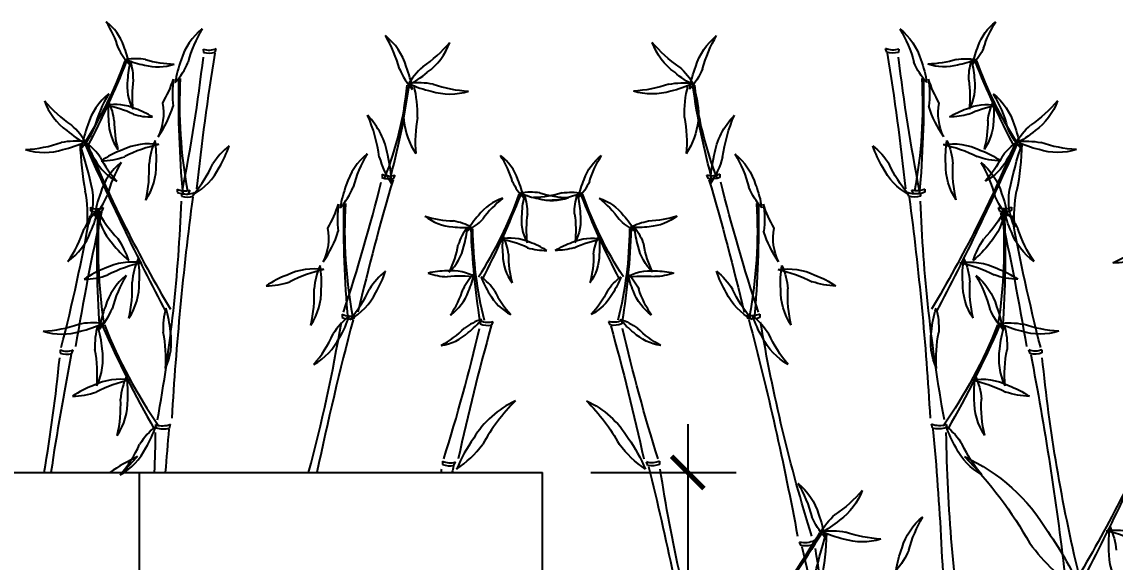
# Model space of a CAD drawing. Extents: x 225307 to 340959, y 27372 to 84205.
# Drawn here: x 329179 to 331892, y 75525 to 76865 of the extents above; entities that cross this region are included whole.
import ezdxf

# ---------------------------------------------------------------- set-up
doc = ezdxf.new("R2010")
doc.units = 0
doc.header["$MEASUREMENT"] = 0
doc.linetypes.add('DASHED', pattern=[0.75, 0.5, -0.25])
doc.layers.get('0').update_dxf_attribs({"linetype": 'CONTINUOUS'})
doc.layers.get('DEFPOINTS').update_dxf_attribs({"linetype": 'DASHED'})
for name, color, linetype in [('3', 7, 'CONTINUOUS'), ('PH', 8, 'CONTINUOUS'), ('WALL', 2, 'CONTINUOUS'), ('道路', 3, 'CONTINUOUS')]:
    doc.layers.add(name, color=color, linetype=linetype)
doc.styles.add('DIM_FONT', font='@SimSun.ttf', dxfattribs={"width": 0.8})
doc.styles.add('宋体', font='SimSun.ttf', dxfattribs={"width": 0.7})
doc.dimstyles.new('NORMAL', dxfattribs={"dimtxt": 300, "dimasz": 1, "dimexe": 250, "dimexo": 300, "dimgap": 150, "dimtad": 1, "dimdec": 0, "dimzin": 0, "dimtxsty": 'DIM_FONT', "dimblk": '_DIMX', "dimblk1": 'ARCHTICK', "dimblk2": 'ARCHTICK', "dimcen": 0.09, "dimdle": 20, "dimclrd": 4, "dimclre": 4, "dimclrt": 7, "dimazin": 3, "dimtfac": 1, "dimtdec": 0, "dimtix": 1, "dimtmove": 0, "dimatfit": 3, "dimtolj": 1, "dimtzin": 0})

# ---------------------------------------------------------------- blocks, each defined once
blk = doc.blocks.new('_ARCHTICK')
at = {"color": 0, "linetype": 'BYBLOCK', "const_width": 0.15}
blk.add_lwpolyline([(-0.5, -0.5), (0.5, 0.5)], dxfattribs=at)
blk = doc.blocks.new('*D159')
at = {"color": 8, "linetype": 'BYBLOCK'}
for p, q in [((335915, 75867.5), (335915, 73593.3)), ((335674, 75747.5), (336035, 75747.5)), ((335674, 73713.3), (336035, 73713.3))]:
    blk.add_line(p, q, dxfattribs=at)
at = {"layer": 'DEFPOINTS', "color": 0, "linetype": 'BYBLOCK'}
for p in [(335554, 75747.5, 5587.7), (335554, 73713.3, 5587.7), (335915, 73713.3)]:
    blk.add_point(p, dxfattribs=at)
at = {"color": 8, "linetype": 'BYBLOCK', "xscale": 80, "yscale": 80, "zscale": 80}
for p, rotation in [((335915, 75747.5), 90), ((335915, 73713.3), 270)]:
    blk.add_blockref('_ARCHTICK', p, dxfattribs=dict(at, rotation=rotation))
at = {"color": 4, "linetype": 'BYBLOCK', "insert": (335752.5, 74730.4), "char_height": 225, "attachment_point": 5, "rotation": 90, "style": '宋体'}
blk.add_mtext('\\A1;2x1000=2000', dxfattribs=at)
blk = doc.blocks.new('_DIMX')
blk.add_line((-150, 0), (150, 0))
at = {"const_width": 50}
blk.add_lwpolyline([(-70, -70), (70, 70)], dxfattribs=at)
blk = doc.blocks.new('A$C295065FB')
at = {"layer": 'WALL', "color": 251}
for p, q in [((3280.9, 1891.9, 5587.7), (3268.6, 1891.6, 5587.7)), ((3266.4, 1848.4, 5587.7), (3280.3, 1843.4, 5587.7)), ((3810.6, 1778.9, 5587.7), (3798.2, 1778.6, 5587.7)), ((3796.1, 1735.3, 5587.7), (3809.9, 1730.3, 5587.7)), ((3002.3, 1536.7, 5587.7), (2990, 1535.6, 5587.7)), ((2989.2, 1484.8, 5587.7), (3003.3, 1480.6, 5587.7)), ((3864.2, 1440.4, 5587.7), (3851.9, 1439.4, 5587.7)), ((3878.8, 1456, 5587.7), (3866.4, 1456.5, 5587.7)), ((3852.3, 1396.1, 5587.7), (3866.4, 1391.9, 5587.7)), ((3861.4, 1413.5, 5587.7), (3874.8, 1407.6, 5587.7)), ((4399.6, 1358.8, 5587.7), (4387.3, 1357.8, 5587.7)), ((4387.7, 1314.5, 5587.7), (4401.8, 1310.3, 5587.7)), ((2570.6, 1045.8, 5587.7), (2558.3, 1046.4, 5587.7)), ((2551.1, 996, 5587.7), (2564.5, 990.1, 5587.7)), ((3413.5, 841.6, 5587.7), (3401.2, 842.1, 5587.7)), ((3396.1, 799.1, 5587.7), (3409.5, 793.2, 5587.7)), ((3934.3, 693.1, 5587.7), (3922, 693.6, 5587.7)), ((3916.9, 650.6, 5587.7), (3930.4, 644.7, 5587.7)), ((2866.5, 468.4, 5587.7), (2854.2, 468.8, 5587.7)), ((2849.8, 425.7, 5587.7), (2863.3, 420, 5587.7)), ((3389.6, 327.9, 5587.7), (3377.2, 328.2, 5587.7)), ((3372.8, 285.2, 5587.7), (3386.4, 279.4, 5587.7))]:
    blk.add_line(p, q, dxfattribs=at)
for centre, radius, start, end in [((7165.9, -7015.2, 5587.7), 10224.3, 113.75643, 117.63629), ((4906.4, -2111.3, 5587.7), 4818.8, 112.6401, 120.8586), ((2131.4, 2034.5, 5587.7), 485.1, 11.4988, 27.4768), ((2375.6, 2167.4, 5587.7), 234, 351.1081, 25.6283), ((3876, 2164.3, 5587.7), 272.5, 162.7379, 181.6679), ((3260.8, 2365.7, 5587.7), 401.6, 328.5808, 341.1435), ((2529.6, 2375.2, 5587.7), 234, 236.5234, 271.0436), ((2511.2, 1896.5, 5587.7), 272.5, 66.0967, 85.0267), ((2557.5, 2542.1, 5587.7), 401.6, 266.6211, 279.1837), ((1909, 929.7, 5587.7), 1204.9, 54.7307, 67.2933), ((3050.3, 2500.9, 5587.7), 817.6, 214.2063, 233.1363), ((3826.9, 7747.5, 5587.7), 5882.6, 256.39373, 264.38024), ((4249, 1950.7, 5587.7), 234, 162.76, 197.2803), ((4509.9, 2046.7, 5587.7), 485.1, 183.1507, 199.1287), ((1161.6, -9013.4, 5587.7), 11065, 79.05337, 83.33085), ((3573.1, 1885.5, 5587.7), 234, 162.76, 197.2803), ((3834, 1981.5, 5587.7), 485.1, 183.1507, 199.1287), ((2244.8, 1310.8, 5587.7), 702, 24.633, 59.1532), ((4286.1, 1730.2, 5587.7), 234, 109.8455, 144.3658), ((4520, 1580, 5587.7), 485.1, 130.2362, 146.2142), ((3338.3, 1866.5, 5587.7), 74.1, 160.1551, 194.1498), ((3337.2, 1866.9, 5587.7), 61.6, 155.9665, 202.4289), ((5002.8, 8558, 5587.7), 6887.2, 255.58951, 259.77725), ((4417.2, 1970.5, 5587.7), 401.6, 192.8577, 205.4204), ((3784.3, 1834.5, 5587.7), 272.5, 352.3333, 11.2633), ((1854.3, 573.9, 5587.7), 1455.2, 45.0237, 61.0017), ((3380.1, 1848.6, 5587.7), 272.5, 180.6814, 199.6114), ((2773.7, 1622.1, 5587.7), 401.6, 21.2058, 33.7684), ((1839.3, -6993.7, 5587.7), 8946.8, 77.39077, 80.65301), ((3883.7, 2262.8, 5587.7), 485.1, 235.569, 251.547), ((3800.7, 1997.5, 5587.7), 234, 215.1783, 249.6986), ((4403.4, 1608, 5587.7), 401.6, 139.9433, 152.5059), ((3913.2, 2030.8, 5587.7), 272.5, 299.4188, 318.3488), ((3741.2, 1905.4, 5587.7), 401.6, 192.8577, 205.4204), ((3108.4, 1769.3, 5587.7), 272.5, 352.3333, 11.2633), ((8163.3, -7559.4, 5587.7), 10224.3, 113.75643, 117.63629), ((5903.7, -2655.5, 5587.7), 4818.8, 112.6401, 120.8586), ((3815.8, 1805.6, 5587.7), 272.5, 180.6814, 199.6114), ((3209.4, 1579.1, 5587.7), 401.6, 21.2058, 33.7684), ((3609.3, 1558.4, 5587.7), 272.5, 44.7516, 63.6816), ((3779, 2274.1, 5587.7), 485.1, 264.9728, 280.9508), ((3837, 2002.2, 5587.7), 234, 244.582, 279.1023), ((4073, 772.3, 5587.7), 1045.2, 91.4755, 101.1337), ((3535.5, 3382.8, 5587.7), 1646.7, 281.8607, 288.0626), ((4160.4, 1490.6, 5587.7), 321.3, 110.3247, 122.8873), ((3873.7, 1921.9, 5587.7), 218, 304.4817, 323.4117), ((4213.8, 2014.6, 5587.7), 272.5, 228.3953, 247.3253), ((3973.4, 1413.6, 5587.7), 401.6, 68.9197, 81.4823), ((4072.9, 1810.1, 5587.7), 29.8, 201.7848, 216.5894), ((4068.6, 1804.6, 5587.7), 22.1, 191.0594, 213.5933), ((4852.1, 3045.1, 5587.7), 1480.7, 237.1444, 250.41), ((2693, 1533.3, 5587.7), 485.1, 11.4988, 27.4768), ((3188.9, 2238.2, 5587.7), 485.1, 264.9728, 280.9508), ((3246.9, 1966.4, 5587.7), 234, 244.582, 279.1023), ((2937.2, 1666.2, 5587.7), 234, 351.1081, 25.6283), ((3295.8, 1489.9, 5587.7), 272.5, 74.1554, 93.0854), ((3251.1, 2135.6, 5587.7), 401.6, 274.6798, 287.2424), ((3634.3, -2058.4, 5587.7), 3813.5, 87.6712, 94.0246), ((3656.6, -0.9, 5587.7), 1751.6, 85.517, 99.1538), ((3832.1, 1522.5, 5587.7), 234, 97.2855, 131.8058), ((4027.7, 1325, 5587.7), 485.1, 117.6762, 133.6542), ((3887.5, 2142.9, 5587.7), 401.6, 245.276, 257.8387), ((3958.6, 1968, 5587.7), 272.5, 228.3953, 247.3253), ((3718.2, 1367, 5587.7), 401.6, 68.9197, 81.4823), ((3817.7, 1763.5, 5587.7), 29.8, 201.7848, 216.5894), ((3813.4, 1758, 5587.7), 22.1, 191.0594, 213.5933), ((3867.9, 1753.4, 5587.7), 74.1, 160.1551, 194.1498), ((3866.8, 1753.8, 5587.7), 61.6, 155.9665, 202.4289), ((4075.1, 1595.9, 5587.7), 187.2, 118.4648, 152.9851), ((5498.1, 4569.9, 5587.7), 3141.5, 242.351, 248.612), ((3984.8, 1294.1, 5587.7), 485.1, 59.2127, 75.1907), ((4050.8, 1564.2, 5587.7), 234, 38.8219, 73.3422), ((4931.7, -1869, 5587.7), 3926.9, 113.4584, 119.7194), ((4056, 6.6, 5587.7), 1850.9, 111.6604, 124.926), ((3537.9, 1949.4, 5587.7), 272.5, 228.3953, 247.3253), ((3297.5, 1348.4, 5587.7), 401.6, 68.9197, 81.4823), ((3397, 1744.9, 5587.7), 29.8, 201.7848, 216.5894), ((3392.7, 1739.4, 5587.7), 22.1, 191.0594, 213.5933), ((3374.8, 1499, 5587.7), 234, 38.8219, 73.3422), ((3128.8, 1490.3, 5587.7), 485.1, 11.4988, 27.4768), ((3372.9, 1623.1, 5587.7), 234, 351.1081, 25.6283), ((3729.6, 1247.6, 5587.7), 485.1, 59.2127, 75.1907), ((3795.6, 1517.6, 5587.7), 234, 38.8219, 73.3422), ((4171, 1395.2, 5587.7), 388.1, 116.6163, 132.5943), ((4255.9, 1742.6, 5587.7), 272.5, 180.6814, 199.6114), ((3649.5, 1516.1, 5587.7), 401.6, 21.2058, 33.7684), ((4134.8, 1524.3, 5587.7), 187.2, 91.0268, 125.547), ((4162, 1391.6, 5587.7), 321.3, 82.8867, 95.4493), ((4106.3, 1906.4, 5587.7), 218, 277.0437, 295.9737), ((3806.6, 1785.1, 5587.7), 388.1, 334.5936, 350.5716), ((4005.7, 1685.9, 5587.7), 187.2, 336.4421, 10.9623), ((4290.2, 2046.2, 5587.7), 388.1, 286.8797, 302.8577), ((4350.7, 1832.2, 5587.7), 187.2, 288.7282, 323.2485), ((3072, 2151.3, 5587.7), 485.1, 256.9141, 272.8921), ((3091.2, 1874, 5587.7), 234, 236.5234, 271.0436), ((3308.9, 1229, 5587.7), 485.1, 59.2127, 75.1907), ((3919.9, 1377.8, 5587.7), 401.6, 127.3833, 139.9459), ((3533.5, 1897.1, 5587.7), 272.5, 286.8589, 305.7888), ((4127.5, 1302, 5587.7), 388.1, 89.1783, 105.1563), ((4494.1, 1476.8, 5587.7), 218, 114.7451, 133.6751), ((3130.6, 2036.8, 5587.7), 485.1, 229.4761, 245.4541), ((3019.9, 1781.8, 5587.7), 234, 209.0853, 243.6056), ((3119.2, 2040.9, 5587.7), 401.6, 266.6211, 279.1837), ((3072.9, 1395.3, 5587.7), 272.5, 66.0967, 85.0267), ((3507.7, 2108.2, 5587.7), 485.1, 256.9141, 272.8921), ((3527, 1830.9, 5587.7), 234, 236.5234, 271.0436), ((3568.8, 1427.3, 5587.7), 485.1, 11.4988, 27.4768), ((3812.9, 1560.2, 5587.7), 234, 351.1081, 25.6283), ((4261.9, 1454.9, 5587.7), 187.2, 82.9681, 117.4884), ((4287.2, 1837.3, 5587.7), 218, 268.985, 287.915), ((4270.2, 1319.7, 5587.7), 321.3, 74.828, 87.3906), ((4655.4, 1517.9, 5587.7), 321.3, 156.65, 169.2126), ((4284.5, 1950.4, 5587.7), 321.3, 280.5881, 293.1507), ((4375.5, 1636.3, 5587.7), 23.8, 145.481, 160.2856), ((4371.9, 1640.5, 5587.7), 17.6, 148.4771, 171.011), ((4145.5, 1608.4, 5587.7), 218, 350.8071, 9.7371), ((3064.5, 7720.8, 5587.7), 6185.4, 261.35663, 269.14514), ((2783, 1365.5, 5587.7), 272.5, 38.6587, 57.5887), ((3554.9, 1997.9, 5587.7), 401.6, 266.6211, 279.1837), ((3508.6, 1352.3, 5587.7), 272.5, 66.0967, 85.0267), ((4365.1, 1552.9, 5587.7), 218, 162.459, 181.389), ((3873.7, 1716.4, 5587.7), 321.3, 328.302, 340.8646), ((4223.5, 1235.9, 5587.7), 388.1, 81.1196, 97.0976), ((3121.6, 1917.1, 5587.7), 401.6, 239.1831, 251.7457), ((3947.7, 2045.3, 5587.7), 485.1, 256.9141, 272.8921), ((3967, 1768, 5587.7), 234, 236.5234, 271.0436), ((3948.6, 1289.3, 5587.7), 272.5, 66.0967, 85.0267), ((4520.4, 1529, 5587.7), 187.2, 164.7901, 199.3104), ((4731.7, 1459.7, 5587.7), 388.1, 162.9417, 178.9197), ((1923, -10234.1, 5587.7), 11768.6, 84.82054, 88.96818), ((3088, 1508.7, 5587.7), 101.6, 164.6053, 193.5982), ((3079.1, 1510, 5587.7), 81.3, 160.823, 201.1886), ((4063.8, 7318, 5587.7), 5882.6, 259.77592, 267.76243), ((3251.2, 1983.4, 5587.7), 485.1, 265.2687, 281.2467), ((3361.9, 1235.6, 5587.7), 272.5, 74.4513, 93.3813), ((3994.9, 1935, 5587.7), 401.6, 266.6211, 279.1837), ((4316.5, 1879.1, 5587.7), 428.6, 235.3688, 252.3695), ((4160.1, 1701.4, 5587.7), 195.4, 243.5131, 281.3142), ((4445.9, 1941.5, 5587.7), 497.6, 240.1799, 251.465), ((2391.9, -9570.9, 5587.7), 11065, 82.43555, 86.71304), ((3310.6, 1711.8, 5587.7), 234, 244.8779, 279.3982), ((3313.9, 1881.1, 5587.7), 401.6, 274.9757, 287.5383), ((4233.8, 1128.2, 5587.7), 345.7, 81.0357, 97.8383), ((2410.8, 1865.5, 5587.7), 485.1, 284.8093, 300.7873), ((2476.8, 1595.5, 5587.7), 234, 286.6578, 321.1781), ((3922.9, 1418.4, 5587.7), 74.1, 163.5372, 197.532), ((3934.3, 1426.7, 5587.7), 74.1, 156.2892, 190.284), ((3921.8, 1418.7, 5587.7), 61.6, 159.3486, 205.8111), ((4215.1, -2415.8, 5587.7), 3867.5, 88.9493, 95.2581), ((3933.2, 1427.2, 5587.7), 61.6, 152.1006, 198.5631), ((4192.1, -331.6, 5587.7), 1778.8, 86.834, 100.3661), ((5189.8, 8196.4, 5587.7), 6887.2, 258.97169, 263.15943), ((4455.4, 1667.1, 5587.7), 272.5, 228.3953, 247.3253), ((4215, 1066.1, 5587.7), 401.6, 68.9197, 81.4823), ((4314.5, 1462.6, 5587.7), 29.8, 201.7848, 216.5894), ((4310.2, 1457.1, 5587.7), 22.1, 191.0594, 213.5933), ((4292.4, 1216.7, 5587.7), 234, 38.8219, 73.3422), ((2639.9, 1145.1, 5587.7), 272.5, 112.6747, 131.6047), ((4173.8, 1764.1, 5587.7), 485.1, 229.4761, 245.4541), ((4063.1, 1509.2, 5587.7), 234, 209.0853, 243.6056), ((2949.3, -7514.8, 5587.7), 8946.8, 80.77295, 84.0352), ((4226.4, 946.7, 5587.7), 485.1, 59.2127, 75.1907), ((2399.4, 1746.1, 5587.7), 401.6, 278.5177, 291.0803), ((4458.3, 1336.8, 5587.7), 74.1, 163.5372, 197.532), ((4457.2, 1337.1, 5587.7), 61.6, 159.3486, 205.8111), ((3826.2, 1092.8, 5587.7), 272.5, 38.6587, 57.5887), ((2799.6, 1223.1, 5587.7), 234, 162.76, 197.2803), ((3060.5, 1319.2, 5587.7), 485.1, 183.1507, 199.1287), ((4164.9, 1644.5, 5587.7), 401.6, 239.1831, 251.7457), ((3550.2, 7469.4, 5587.7), 6499.2, 253.46634, 261.06444), ((2836.8, 1002.6, 5587.7), 234, 109.8455, 144.3658), ((3070.7, 852.4, 5587.7), 485.1, 130.2362, 146.2142), ((-260.9, -11027.1, 5587.7), 12348.9, 76.85462, 80.90363), ((2967.8, 1243, 5587.7), 401.6, 192.8577, 205.4204), ((2334.9, 1107, 5587.7), 272.5, 352.3333, 11.2633), ((2954, 880.5, 5587.7), 401.6, 139.9433, 152.5059), ((2463.9, 1303.3, 5587.7), 272.5, 299.4188, 318.3488), ((3790.6, 1128.2, 5587.7), 272.5, 180.6814, 199.6114), ((3184.2, 901.7, 5587.7), 401.6, 21.2058, 33.7684), ((8626.7, -8427.6, 5587.7), 11251.8, 122.41565, 126.1141), ((5374.7, -3488, 5587.7), 5331.7, 121.3683, 129.1814), ((2623.6, 44.8, 5587.7), 1045.2, 91.4755, 101.1337), ((2086.1, 2655.2, 5587.7), 1646.7, 281.8607, 288.0626), ((2524, 686.1, 5587.7), 401.6, 68.9197, 81.4823), ((2764.5, 1287.1, 5587.7), 272.5, 228.3953, 247.3253), ((2623.5, 1082.6, 5587.7), 29.8, 201.7848, 216.5894), ((2619.3, 1077.1, 5587.7), 22.1, 191.0594, 213.5933), ((2601.4, 836.6, 5587.7), 234, 38.8219, 73.3422), ((2652.1, 1007.2, 5587.7), 101.6, 157.3573, 186.3502), ((2643.5, 1009.6, 5587.7), 81.3, 153.575, 193.9406), ((4353, 6647.1, 5587.7), 5882.6, 252.52792, 260.51443), ((2535.4, 566.6, 5587.7), 485.1, 59.2127, 75.1907), ((3103.5, 812.9, 5587.7), 485.1, 11.4988, 27.4768), ((3347.6, 945.8, 5587.7), 234, 351.1081, 25.6283), ((563.7, -9896, 5587.7), 11065, 75.18755, 79.46504), ((3541, 1316.4, 5587.7), 485.1, 229.4761, 245.4541), ((3430.3, 1061.4, 5587.7), 234, 209.0853, 243.6056), ((3482.4, 1430.9, 5587.7), 485.1, 256.9141, 272.8921), ((3501.7, 1153.6, 5587.7), 234, 236.5234, 271.0436), ((3483.3, 674.9, 5587.7), 272.5, 66.0967, 85.0267), ((3529.6, 1320.6, 5587.7), 401.6, 266.6211, 279.1837), ((3851.2, 1264.7, 5587.7), 428.6, 235.3688, 252.3695), ((3694.8, 1087, 5587.7), 195.4, 243.5131, 281.3142), ((3980.6, 1327.1, 5587.7), 497.6, 240.1799, 251.465), ((3193.4, 645.1, 5587.7), 272.5, 38.6587, 57.5887), ((3768.5, 513.8, 5587.7), 345.7, 81.0357, 97.8383), ((3532.1, 1196.8, 5587.7), 401.6, 239.1831, 251.7457), ((3469, 812.3, 5587.7), 74.1, 156.2892, 190.284), ((3749.8, -3030.2, 5587.7), 3867.5, 88.9493, 95.2581), ((3467.9, 812.8, 5587.7), 61.6, 152.1006, 198.5631), ((3726.8, -946, 5587.7), 1778.8, 86.834, 100.3661), ((5580.9, 7376.4, 5587.7), 6887.2, 251.7237, 255.91144), ((3990.2, 1052.7, 5587.7), 272.5, 228.3953, 247.3253), ((3749.7, 451.7, 5587.7), 401.6, 68.9197, 81.4823), ((3849.2, 848.2, 5587.7), 29.8, 201.7848, 216.5894), ((3845, 842.7, 5587.7), 22.1, 191.0594, 213.5933), ((3827.1, 602.3, 5587.7), 234, 38.8219, 73.3422), ((3708.2, 1181.6, 5587.7), 485.1, 229.4761, 245.4541), ((3597.4, 926.6, 5587.7), 234, 209.0853, 243.6056), ((1376.1, -7926.7, 5587.7), 8946.8, 73.52495, 76.7872), ((3761.1, 332.3, 5587.7), 485.1, 59.2127, 75.1907), ((3360.6, 510.3, 5587.7), 272.5, 38.6587, 57.5887), ((3920.2, 1280.6, 5587.7), 582.1, 277.6148, 293.5928), ((3958.2, 949.2, 5587.7), 280.8, 279.4632, 313.9835), ((3699.2, 1062, 5587.7), 401.6, 239.1831, 251.7457), ((4084.6, 388.5, 5587.7), 327, 105.4802, 124.4101), ((3989.8, 663.8, 5587.7), 74.1, 156.2892, 190.284), ((3988.7, 664.3, 5587.7), 61.6, 152.1006, 198.5631), ((3888.7, 1140.1, 5587.7), 482, 271.3231, 283.8857), ((4643.7, 3330.4, 5587.7), 2764, 254.5834, 262.0465), ((4391, 1873.2, 5587.7), 1279.8, 248.4146, 264.3715), ((4199.8, 1097.1, 5587.7), 485.1, 285.008, 300.986), ((4266.7, 827.3, 5587.7), 234, 286.8564, 321.3767), ((3717.4, 6287.6, 5587.7), 5882.6, 253.40211, 261.38863), ((4159, 348.2, 5587.7), 265.2, 67.3422, 124.1156), ((4431.3, 377.5, 5587.7), 272.5, 112.8734, 131.8034), ((180.9, -10311.4, 5587.7), 11065, 76.06175, 80.33924), ((4054.5, 84.7, 5587.7), 485.1, 79.2479, 95.2259), ((4152.2, 1037.5, 5587.7), 476.3, 269.1273, 283.4403), ((4634.5, 422.2, 5587.7), 401.6, 154.7783, 167.3409), ((4188.8, 977.6, 5587.7), 401.6, 278.7163, 291.279), ((4289.7, 581.5, 5587.7), 29.8, 143.6092, 158.4139), ((4285.4, 587, 5587.7), 22.1, 146.6053, 169.1392), ((4130.8, 360.2, 5587.7), 272.5, 41.8498, 60.7798), ((4619.5, 784.7, 5587.7), 401.6, 207.6928, 220.2554), ((4001.2, 556.1, 5587.7), 272.5, 348.9353, 7.8653), ((3925.3, 418.3, 5587.7), 187.2, 141.7603, 176.2806), ((4147.6, 415.2, 5587.7), 388.1, 162.151, 178.129), ((4736, 813.1, 5587.7), 485.1, 213.9844, 229.9624), ((3770.6, 446, 5587.7), 218, 159.6817, 178.6117), ((3252.7, 450.7, 5587.7), 321.3, 0.2061, 12.7687), ((4466.3, 441.5, 5587.7), 234, 162.9184, 197.4387), ((4727.5, 346.4, 5587.7), 485.1, 161.0699, 177.0479), ((4502.7, 662.1, 5587.7), 234, 215.8329, 250.3531), ((2922.5, 440, 5587.7), 74.1, 157.1634, 191.1582), ((2921.4, 440.5, 5587.7), 61.6, 152.9748, 199.4373), ((4934, 7035.5, 5587.7), 6887.2, 252.59789, 256.78563), ((3638.1, 658.1, 5587.7), 388.1, 208.4764, 224.4544), ((3482.4, 499.4, 5587.7), 187.2, 188.0856, 222.6059), ((3387.4, 436.8, 5587.7), 187.2, 330.1084, 4.6286), ((3167, 407.6, 5587.7), 388.1, 350.4991, 6.4771), ((3174.1, 645.9, 5587.7), 408.8, 214.2063, 233.1363), ((2603.4, -139.7, 5587.7), 602.5, 54.7307, 67.2933), ((963.1, -8329.9, 5587.7), 8946.8, 74.39915, 77.6614), ((3627.2, 760.4, 5587.7), 388.1, 235.9144, 251.8924), ((3562.1, 547.8, 5587.7), 187.2, 215.5237, 250.0439), ((3739.5, 791.9, 5587.7), 388.1, 243.9731, 259.9511), ((3704.8, 572.2, 5587.7), 187.2, 223.5823, 258.1026), ((3604.7, 202.3, 5587.7), 218, 53.1557, 72.0857), ((4056.5, 384.9, 5587.7), 321.3, 171.8581, 184.4207), ((3544.9, 464.8, 5587.7), 218, 331.3336, 350.2636), ((3597.1, 571.4, 5587.7), 321.3, 218.1834, 230.746), ((3186.1, 256.4, 5587.7), 218, 17.659, 36.589), ((3630.8, 664.5, 5587.7), 321.3, 245.6214, 258.184), ((3411.1, 195.6, 5587.7), 218, 45.097, 64.027), ((3756.5, 697.4, 5587.7), 321.3, 253.6801, 266.2427), ((3917.3, 476.1, 5587.7), 218, 207.3956, 226.3256), ((3565.4, 96.2, 5587.7), 321.3, 47.92, 60.4826), ((2771.3, 50.8, 5587.7), 351, 24.633, 59.1532), ((3445.5, 299.5, 5587.7), 74.1, 157.1634, 191.1582), ((3444.4, 299.9, 5587.7), 61.6, 152.9748, 199.4373), ((3863.6, -2775.3, 5587.7), 3141.5, 92.4587, 98.7197), ((3747.3, -1123.4, 5587.7), 1480.7, 90.6607, 103.9263), ((4355.4, 1578, 5587.7), 1480.7, 237.1444, 250.41), ((3753.4, 363.8, 5587.7), 23.8, 180.7851, 195.5897), ((3748.6, 360.9, 5587.7), 17.6, 170.0597, 192.5936), ((3666.4, 186.5, 5587.7), 187.2, 17.8222, 52.3425), ((2576.1, -317.6, 5587.7), 727.6, 45.0237, 61.0017), ((3578.4, 128.8, 5587.7), 187.2, 118.4648, 152.9851), ((3663.7, 23.6, 5587.7), 321.3, 110.3247, 122.8873), ((3377, 454.8, 5587.7), 218, 304.4817, 323.4117), ((5001.4, 3102.8, 5587.7), 3141.5, 242.351, 248.612), ((3539.7, 3.7, 5587.7), 388.1, 38.213, 54.191), ((3674.3, -71.8, 5587.7), 388.1, 116.6163, 132.5943), ((3638.1, 57.2, 5587.7), 187.2, 91.0268, 125.547), ((3665.3, -75.5, 5587.7), 321.3, 82.8867, 95.4493), ((3309.9, 318.1, 5587.7), 388.1, 334.5936, 350.5716), ((3509, 218.9, 5587.7), 187.2, 336.4421, 10.9623), ((3793.4, 579.1, 5587.7), 388.1, 286.8797, 302.8577), ((3854, 365.2, 5587.7), 187.2, 288.7282, 323.2485), ((3630.7, -165, 5587.7), 388.1, 89.1783, 105.1563), ((3609.6, 439.4, 5587.7), 218, 277.0437, 295.9737), ((3997.4, 9.8, 5587.7), 218, 114.7451, 133.6751), ((3765.2, -12.2, 5587.7), 187.2, 82.9681, 117.4884), ((3773.5, -147.4, 5587.7), 321.3, 74.828, 87.3906), ((4158.7, 50.9, 5587.7), 321.3, 156.65, 169.2126), ((3787.8, 483.3, 5587.7), 321.3, 280.5881, 293.1507), ((3878.8, 169.2, 5587.7), 23.8, 145.481, 160.2856), ((3875.2, 173.5, 5587.7), 17.6, 148.4771, 171.011), ((3648.8, 141.4, 5587.7), 218, 350.8071, 9.7371), ((3868.3, 85.8, 5587.7), 218, 162.459, 181.389), ((3377, 249.4, 5587.7), 321.3, 328.302, 340.8646), ((3726.7, -231.2, 5587.7), 388.1, 81.1196, 97.0976), ((3790.5, 370.2, 5587.7), 218, 268.985, 287.915), ((4023.7, 61.9, 5587.7), 187.2, 164.7901, 199.3104), ((4235, -7.3, 5587.7), 388.1, 162.9417, 178.9197)]:
    blk.add_arc(centre, radius, start, end, dxfattribs=at)

msp = doc.modelspace()

# ---------------------------------------------------------------- linework, layer by layer
at = {"layer": 'PH', "color": 8}
msp.add_line((329471, 73710.5, 5587.7), (329471, 75747.5, 5587.7), dxfattribs=at)
at = {"layer": 'WALL', "color": 251}
for p, q in [((329629.5, 76797.6, 8381.5), (329630.2, 76789.4, 8381.5)), ((329659.1, 76789.7, 8381.5), (329661.9, 76799.1, 8381.5)), ((330073.3, 76487.5, 8381.5), (330073, 76479.2, 8381.5)), ((330101.7, 76475.8, 8381.5), (330105.6, 76484.8, 8381.5)), ((329564.7, 76450.4, 8381.5), (329564.4, 76442.2, 8381.5)), ((329593.1, 76438.8, 8381.5), (329597, 76447.8, 8381.5)), ((329604.7, 76432.8, 8381.5), (329607.5, 76442.2, 8381.5)), ((329575.1, 76440.7, 8381.5), (329575.8, 76432.5, 8381.5)), ((329349.5, 76405, 8381.5), (329349.7, 76396.7, 8381.5)), ((329378.5, 76395.3, 8381.5), (329381.9, 76404.5, 8381.5)), ((329974.3, 76140.2, 8381.5), (329974, 76132, 8381.5)), ((330002.7, 76128.6, 8381.5), (330006.6, 76137.6, 8381.5)), ((330316.8, 76124.3, 8381.5), (330316.6, 76116.1, 8381.5)), ((330345.3, 76113.1, 8381.5), (330349.1, 76122.1, 8381.5)), ((329274.1, 76051.9, 8381.5), (329274.3, 76043.6, 8381.5)), ((329303.2, 76042.2, 8381.5), (329306.5, 76051.4, 8381.5)), ((329511, 75866.1, 8381.5), (329511.7, 75857.9, 8381.5)), ((329545.6, 75857.4, 8381.5), (329548.4, 75866.8, 8381.5)), ((330223.1, 75775.6, 8381.5), (330222.9, 75767.4, 8381.5)), ((330251.6, 75764.4, 8381.5), (330255.4, 75773.5, 8381.5))]:
    msp.add_line(p, q, dxfattribs=at)
for centre, radius, start, end in [((329313.9, 76765.1, 8381.5), 124.8, 18.7282, 53.2485), ((329171.3, 76724.7, 8381.5), 258.7, 16.8797, 32.8577), ((329724.3, 76726.2, 8381.5), 156, 128.8219, 163.3422), ((329904.3, 76682.2, 8381.5), 323.4, 149.2127, 165.1907), ((329983.9, 76709.1, 8381.5), 156, 16.8564, 51.3767), ((329804, 76664.4, 8381.5), 323.4, 15.008, 30.986), ((329550.8, 76860.6, 8381.5), 145.4, 204.7451, 223.6751), ((329235.2, 76720.9, 8381.5), 214.2, 10.5881, 23.1507), ((329644, 76836.1, 8381.5), 41.1, 249.3486, 295.8111), ((329993.3, 77021.9, 8381.5), 323.4, 303.9844, 319.9624), ((330094, 76866.4, 8381.5), 156, 305.8329, 340.3531), ((328505.4, 77099.3, 8381.5), 987.1, 327.1444, 340.41), ((329441.7, 76779.2, 8381.5), 11.8, 238.4771, 261.011), ((329444.6, 76781.6, 8381.5), 15.9, 235.481, 250.2856), ((329463.1, 76628.2, 8381.5), 145.4, 80.8071, 99.7371), ((329523.5, 76968.2, 8381.5), 214.2, 246.65, 259.2126), ((329655.6, 76711.4, 8381.5), 214.2, 164.828, 177.3906), ((329310.6, 76722.7, 8381.5), 145.4, 358.985, 17.915), ((329562.3, 77019.1, 8381.5), 258.7, 252.9417, 268.9197), ((329824.7, 76674.6, 8381.5), 267.8, 158.9197, 171.4823), ((325071.1, 77324.4, 8381.5), 4591.4, 348.9717, 353.1594), ((335545.3, 75830.8, 8381.5), 5964.5, 170.77295, 174.0352), ((329644.2, 76836.8, 8381.5), 49.4, 253.5372, 287.532), ((327488.8, 77530, 8381.5), 2094.4, 332.351, 338.612), ((329516.1, 76878.2, 8381.5), 124.8, 254.7901, 289.3104), ((329424, 76834.9, 8381.5), 181.7, 318.3953, 337.3253), ((330283.8, 76818.8, 8381.5), 181.7, 202.8734, 221.8034), ((329883.7, 76657.1, 8381.5), 267.8, 8.7163, 21.279), ((330295.3, 76618.4, 8381.5), 181.7, 131.8498, 150.7798), ((330012.3, 76944.2, 8381.5), 267.8, 297.6928, 310.2554), ((329565.5, 76705.8, 8381.5), 124.8, 172.9681, 207.4884), ((329711.5, 76680.2, 8381.5), 258.7, 171.1196, 187.0976), ((329241.1, 76828.5, 8381.5), 331.7, 330.1799, 341.465), ((329783.3, 76687.1, 8381.5), 230.5, 171.0357, 187.8383), ((329564, 76738.1, 8381.5), 14.7, 281.0594, 303.5933), ((332146, 76674.7, 8381.5), 2578.3, 178.9493, 185.2581), ((329560.3, 76740.9, 8381.5), 19.9, 291.7848, 306.5894), ((330756.5, 76659.3, 8381.5), 1185.8, 176.834, 190.3661), ((330164.7, 76532, 8381.5), 181.7, 78.9353, 97.8653), ((329492.6, 76565.1, 8381.5), 156, 128.8219, 163.3422), ((329672.6, 76521.1, 8381.5), 323.4, 149.2127, 165.1907), ((329286.6, 76791.9, 8381.5), 853.2, 338.4146, 354.3715), ((328315.1, 76960.3, 8381.5), 1842.7, 344.5834, 352.0465), ((330303.3, 76637.3, 8381.5), 176.8, 157.3422, 214.1156), ((330144.1, 76721.5, 8381.5), 14.7, 236.6053, 259.1392), ((330147.8, 76724.4, 8381.5), 19.9, 233.6092, 248.4139), ((330253.9, 76954.3, 8381.5), 267.8, 244.7783, 257.3409), ((329843.7, 76632.7, 8381.5), 317.5, 359.1273, 13.4403), ((330241.1, 76842.1, 8381.5), 156, 252.9184, 287.4387), ((330304.5, 77016.3, 8381.5), 323.4, 251.0699, 267.0479), ((329382, 76722, 8381.5), 156, 199.8455, 234.3658), ((329482.1, 76877.9, 8381.5), 323.4, 220.2362, 236.2142), ((329411.5, 76535, 8381.5), 124.8, 66.4421, 100.9623), ((329607.7, 76639.2, 8381.5), 214.2, 172.8867, 185.4493), ((329264.5, 76602.1, 8381.5), 145.4, 7.0437, 25.9737), ((329401.1, 76638, 8381.5), 130.3, 333.5131, 11.3142), ((329345.3, 76402.3, 8381.5), 258.7, 64.5936, 80.5716), ((329500.1, 76774.6, 8381.5), 145.4, 252.459, 271.389), ((329391.1, 76447, 8381.5), 214.2, 58.302, 70.8646), ((329282.6, 76742.2, 8381.5), 285.7, 325.3688, 342.3695), ((329902.6, 76503.4, 8381.5), 187.2, 9.4632, 43.9835), ((329681.6, 76478, 8381.5), 388.1, 7.6148, 23.5928), ((329181.5, 76473.4, 8381.5), 181.7, 29.4188, 48.3488), ((329593, 76513.5, 8381.5), 267.8, 158.9197, 171.4823), ((329519.2, 76621.1, 8381.5), 124.8, 181.0268, 215.547), ((329667.4, 76616.2, 8381.5), 258.7, 179.1783, 195.1563), ((330478.9, 76567.6, 8381.5), 323.4, 169.2479, 185.2259), ((329463.4, 76800.2, 8381.5), 267.8, 229.9433, 242.5059), ((329192.4, 76673.8, 8381.5), 181.7, 318.3953, 337.3253), ((329171, 76871.2, 8381.5), 323.4, 273.1507, 289.1287), ((329312.4, 76387.4, 8381.5), 181.7, 82.3333, 101.2633), ((329221.7, 76809.4, 8381.5), 267.8, 282.8577, 295.4204), ((330020.5, 76579.9, 8381.5), 696.8, 181.4755, 191.1337), ((328280.2, 76221.6, 8381.5), 1097.8, 11.8607, 18.0626), ((329332.3, 76577, 8381.5), 14.7, 281.0594, 303.5933), ((329328.7, 76579.8, 8381.5), 19.9, 291.7848, 306.5894), ((335575, 79306.8, 8381.5), 6816.2, 203.75643, 207.63629), ((329541.7, 76638.2, 8381.5), 214.2, 200.3247, 212.8873), ((329254.1, 76447, 8381.5), 145.4, 34.4817, 53.4117), ((332305.8, 77800.4, 8381.5), 3212.5, 202.6401, 210.8586), ((329495.3, 76406.5, 8381.5), 156, 81.1081, 115.6283), ((329583.9, 76243.8, 8381.5), 323.4, 101.4988, 117.4768), ((329675.9, 76497, 8381.5), 181.7, 156.0967, 175.0267), ((329245.4, 76527.8, 8381.5), 267.8, 356.6211, 9.1837), ((329806.9, 76415.4, 8381.5), 181.7, 128.6587, 147.5887), ((329439.1, 76641.2, 8381.5), 267.8, 329.1831, 341.7457), ((329235, 76697.3, 8381.5), 156, 252.76, 287.2803), ((329605.3, 76645.2, 8381.5), 258.7, 206.6163, 222.5943), ((329524.7, 76297.5, 8381.5), 267.8, 111.2058, 123.7684), ((329373.7, 76701.8, 8381.5), 181.7, 270.6814, 289.6114), ((330133.9, 76416, 8381.5), 156, 128.8219, 163.3422), ((330313.9, 76372, 8381.5), 323.4, 149.2127, 165.1907), ((330276.4, 76587.7, 8381.5), 218, 195.4802, 214.4101), ((329775.3, 76457, 8381.5), 321.3, 1.3231, 13.8857), ((330292, 76433.9, 8381.5), 124.8, 18.7282, 53.2485), ((330149.3, 76393.5, 8381.5), 258.7, 16.8797, 32.8577), ((329471.5, 76581.3, 8381.5), 124.8, 208.4648, 242.9851), ((329523.7, 76394.9, 8381.5), 156, 128.8219, 163.3422), ((329703.7, 76351, 8381.5), 323.4, 149.2127, 165.1907), ((329171.9, 76496.4, 8381.5), 323.4, 346.9141, 2.8921), ((329356.8, 76509.2, 8381.5), 156, 326.5234, 1.0436), ((329359.3, 76647.1, 8381.5), 323.4, 319.4761, 335.4541), ((329529.3, 76573.3, 8381.5), 156, 299.0853, 333.6056), ((335819.9, 74782, 8381.5), 5964.5, 163.52495, 166.7872), ((330092.8, 76524.4, 8381.5), 49.4, 246.2892, 280.284), ((330092.6, 76523.7, 8381.5), 41.1, 242.1006, 288.5631), ((330528.9, 76529.5, 8381.5), 145.4, 204.7451, 223.6751), ((330213.2, 76389.8, 8381.5), 214.2, 10.5881, 23.1507), ((329019.3, 76383.9, 8381.5), 323.4, 354.9728, 10.9508), ((329200.6, 76422.5, 8381.5), 156, 334.582, 9.1023), ((329584.2, 76487.4, 8381.5), 49.4, 246.2892, 280.284), ((329584, 76486.7, 8381.5), 41.1, 242.1006, 288.5631), ((329589.6, 76479.1, 8381.5), 41.1, 249.3486, 295.8111), ((330234.3, 76364.4, 8381.5), 267.8, 158.9197, 171.4823), ((329833.6, 76524.7, 8381.5), 181.7, 318.3953, 337.3253), ((325617.8, 77585.2, 8381.5), 4591.4, 341.7237, 345.9114), ((330441.2, 76297.1, 8381.5), 145.4, 80.8071, 99.7371), ((329624.1, 76343.4, 8381.5), 267.8, 158.9197, 171.4823), ((329223.4, 76503.7, 8381.5), 181.7, 318.3953, 337.3253), ((325656.7, 76573.8, 8381.5), 3921.7, 349.7759, 357.7624), ((336916, 75459.2, 8381.5), 7376.7, 172.43555, 176.71304), ((329589.8, 76479.9, 8381.5), 49.4, 253.5372, 287.532), ((329973.6, 76427.9, 8381.5), 14.7, 281.0594, 303.5933), ((329969.9, 76430.7, 8381.5), 19.9, 291.7848, 306.5894), ((331166.1, 76349.1, 8381.5), 1185.8, 176.834, 190.3661), ((330411.1, 76308.8, 8381.5), 124.8, 107.8222, 142.3425), ((329483.4, 76768.2, 8381.5), 987.1, 327.1444, 340.41), ((328466.9, 77198.8, 8381.5), 2094.4, 332.351, 338.612), ((330532.9, 76224.4, 8381.5), 258.7, 128.213, 144.191), ((330419.8, 76448.1, 8381.5), 11.8, 238.4771, 261.011), ((330422.6, 76450.4, 8381.5), 15.9, 235.481, 250.2856), ((330501.5, 76637, 8381.5), 214.2, 246.65, 259.2126), ((330633.6, 76380.2, 8381.5), 214.2, 164.828, 177.3906), ((330288.6, 76391.6, 8381.5), 145.4, 358.985, 17.915), ((330494.1, 76547, 8381.5), 124.8, 254.7901, 289.3104), ((330540.3, 76687.9, 8381.5), 258.7, 252.9417, 268.9197), ((335197.9, 75090.8, 8381.5), 5964.5, 167.39077, 170.65301), ((329496.5, 76270.8, 8381.5), 181.7, 134.7516, 153.6816), ((329366.2, 76442.5, 8381.5), 41.1, 245.9665, 292.4289), ((329366.4, 76443.2, 8381.5), 49.4, 250.1551, 284.1498), ((329106.8, 76456.2, 8381.5), 267.8, 335.276, 347.8387), ((331907.7, 76287.4, 8381.5), 2542.3, 177.6712, 184.0246), ((329520.4, 76419.3, 8381.5), 156, 187.2855, 221.8058), ((329652.1, 76549.7, 8381.5), 323.4, 207.6762, 223.6542), ((329363.4, 76406.9, 8381.5), 14.7, 281.0594, 303.5933), ((329359.7, 76409.7, 8381.5), 19.9, 291.7848, 306.5894), ((330536, 76302.3, 8381.5), 1167.7, 175.517, 189.1538), ((329650.7, 76518.3, 8381.5), 331.7, 330.1799, 341.465), ((330192.9, 76376.9, 8381.5), 230.5, 171.0357, 187.8383), ((332555.6, 76364.5, 8381.5), 2578.3, 178.9493, 185.2581), ((330543.5, 76374.7, 8381.5), 124.8, 172.9681, 207.4884), ((330689.5, 76349.1, 8381.5), 258.7, 171.1196, 187.0976), ((324830.1, 77199.8, 8381.5), 4591.4, 345.5895, 349.7772), ((330256.5, 76481.4, 8381.5), 124.8, 231.7603, 266.2806), ((330258.6, 76629.7, 8381.5), 258.7, 252.151, 268.129), ((330225.6, 76227.8, 8381.5), 145.4, 61.3336, 80.2636), ((330471.3, 76241.5, 8381.5), 214.2, 137.92, 150.4826), ((330218, 76476.1, 8381.5), 145.4, 297.3956, 316.3256), ((329026.9, 76453.7, 8381.5), 323.4, 325.569, 341.547), ((329203.7, 76398.4, 8381.5), 156, 305.1783, 339.6986), ((329810.7, 76327.8, 8381.5), 130.3, 333.5131, 11.3142), ((329692.2, 76432, 8381.5), 285.7, 325.3688, 342.3695), ((330278.8, 76568.9, 8381.5), 214.2, 261.8581, 274.4207), ((330400.5, 76267.7, 8381.5), 145.4, 143.1557, 162.0857), ((330070.5, 76368.9, 8381.5), 214.2, 343.6801, 356.2427), ((330294.8, 76363.7, 8381.5), 11.8, 260.0597, 282.5936), ((330292.9, 76366.8, 8381.5), 15.9, 270.7851, 285.5897), ((332385.6, 76440.3, 8381.5), 2094.4, 182.4587, 188.7197), ((331284.4, 76362.7, 8381.5), 987.1, 180.6607, 193.9263), ((330585.7, 76308.1, 8381.5), 214.2, 172.8867, 185.4493), ((330242.5, 76271, 8381.5), 145.4, 7.0437, 25.9737), ((329616.9, 76477.9, 8381.5), 267.8, 217.3833, 229.9459), ((329270.7, 76220.2, 8381.5), 181.7, 16.8589, 35.7888), ((330007.5, 76357.6, 8381.5), 258.7, 333.9731, 349.9511), ((330153.9, 76334.4, 8381.5), 124.8, 313.5823, 348.1026), ((330389.5, 76203.9, 8381.5), 124.8, 66.4421, 100.9623), ((330323.4, 76071.2, 8381.5), 258.7, 64.5936, 80.5716), ((330369.1, 76115.9, 8381.5), 214.2, 58.302, 70.8646), ((330497.3, 76290, 8381.5), 124.8, 181.0268, 215.547), ((330645.4, 76285.1, 8381.5), 258.7, 179.1783, 195.1563), ((330478.2, 76443.5, 8381.5), 145.4, 252.459, 271.389), ((329482.7, 76004.2, 8381.5), 267.8, 111.2058, 123.7684), ((329453.3, 76113.2, 8381.5), 156, 81.1081, 115.6283), ((329541.9, 75950.4, 8381.5), 323.4, 101.4988, 117.4768), ((329633.9, 76203.6, 8381.5), 181.7, 156.0967, 175.0267), ((329203.5, 76234.5, 8381.5), 267.8, 356.6211, 9.1837), ((329904.9, 76096.3, 8381.5), 156, 81.1081, 115.6283), ((330085.5, 76186.8, 8381.5), 181.7, 156.0967, 175.0267), ((329655, 76217.7, 8381.5), 267.8, 356.6211, 9.1837), ((329331.7, 76408.5, 8381.5), 181.7, 270.6814, 289.6114), ((329536.1, 76114.5, 8381.5), 156, 128.8219, 163.3422), ((329716.1, 76070.5, 8381.5), 323.4, 149.2127, 165.1907), ((329934.3, 75987.4, 8381.5), 267.8, 111.2058, 123.7684), ((329993.5, 75933.6, 8381.5), 323.4, 101.4988, 117.4768), ((330195.2, 76104.9, 8381.5), 181.7, 128.6587, 147.5887), ((329827.4, 76330.7, 8381.5), 267.8, 329.1831, 341.7457), ((330234.9, 76033.1, 8381.5), 214.2, 90.2061, 102.7687), ((330238, 76378.3, 8381.5), 145.4, 249.6817, 268.6117), ((330244.2, 76122.9, 8381.5), 124.8, 60.1084, 94.6286), ((330263.7, 75975.9, 8381.5), 258.7, 80.4991, 96.4771), ((330405, 76138.6, 8381.5), 145.4, 135.097, 154.027), ((330092.4, 76285.1, 8381.5), 214.2, 335.6214, 348.184), ((330519.7, 76307, 8381.5), 214.2, 200.3247, 212.8873), ((330232.2, 76115.9, 8381.5), 145.4, 34.4817, 53.4117), ((329129.9, 76203, 8381.5), 323.4, 346.9141, 2.8921), ((329314.8, 76215.9, 8381.5), 156, 326.5234, 1.0436), ((329783.3, 76391.6, 8381.5), 181.7, 270.6814, 289.6114), ((329581.5, 76186.2, 8381.5), 323.4, 346.9141, 2.8921), ((329766.4, 76199, 8381.5), 156, 326.5234, 1.0436), ((329747.7, 76336.7, 8381.5), 323.4, 319.4761, 335.4541), ((330028.5, 76282.7, 8381.5), 258.7, 325.9144, 341.8924), ((330583.3, 76314.1, 8381.5), 258.7, 206.6163, 222.5943), ((329917.7, 76262.9, 8381.5), 156, 299.0853, 333.6056), ((330170.2, 76239.3, 8381.5), 124.8, 305.5237, 340.0439), ((330449.5, 76250.2, 8381.5), 124.8, 208.4648, 242.9851), ((329636.4, 76062.9, 8381.5), 267.8, 158.9197, 171.4823), ((329235.8, 76223.2, 8381.5), 181.7, 318.3953, 337.3253), ((329711.7, 76105.9, 8381.5), 181.7, 164.4513, 183.3813), ((329281.3, 76073.9, 8381.5), 267.8, 4.9757, 17.5383), ((329355.8, 75936.8, 8381.5), 181.7, 82.3333, 101.2633), ((329265.1, 76358.7, 8381.5), 267.8, 282.8577, 295.4204), ((326104, 76766.6, 8381.5), 3921.7, 344.9383, 350.5144), ((337132.7, 74240.4, 8381.5), 7376.7, 165.18755, 168.21098), ((330105.3, 75993.5, 8381.5), 181.7, 128.6587, 147.5887), ((329737.6, 76219.3, 8381.5), 267.8, 329.1831, 341.7457), ((329993.8, 76177.2, 8381.5), 49.4, 246.2892, 280.284), ((329993.6, 76176.5, 8381.5), 41.1, 242.1006, 288.5631), ((330364.5, 75988.6, 8381.5), 145.4, 107.659, 126.589), ((330154.5, 76262.7, 8381.5), 214.2, 308.1834, 320.746), ((330335.7, 76161.6, 8381.5), 49.4, 247.1634, 281.1582), ((330335.5, 76160.9, 8381.5), 41.1, 242.9748, 289.4373), ((329214.4, 76420.6, 8381.5), 323.4, 273.1507, 289.1287), ((329278.4, 76246.6, 8381.5), 156, 252.76, 287.2803), ((329542.2, 76061.7, 8381.5), 181.7, 164.1554, 183.0854), ((329111.7, 76032, 8381.5), 267.8, 4.6798, 17.2424), ((329375.8, 76126.4, 8381.5), 14.7, 281.0594, 303.5933), ((329372.1, 76129.2, 8381.5), 19.9, 291.7848, 306.5894), ((331781.4, 77152.4, 8381.5), 2617.9, 203.4584, 209.7194), ((330531, 76568.6, 8381.5), 1233.9, 201.6604, 214.926), ((329213.2, 76032.1, 8381.5), 323.4, 355.2687, 11.2467), ((329394.2, 76071.6, 8381.5), 156, 334.8779, 9.3982), ((329657.8, 76225.3, 8381.5), 323.4, 319.4761, 335.4541), ((330096.6, 76290, 8381.5), 258.7, 298.4764, 314.4544), ((330202.4, 76186.1, 8381.5), 124.8, 278.0856, 312.6059), ((325845.1, 77153.9, 8381.5), 4591.4, 342.5979, 346.7856), ((336088.7, 74506.7, 8381.5), 5964.5, 164.39915, 167.6614), ((329827.8, 76151.5, 8381.5), 156, 299.0853, 333.6056), ((336544.3, 74638.9, 8381.5), 7376.7, 169.05337, 171.35699), ((329290.8, 76089.4, 8381.5), 41.1, 245.9665, 292.4289), ((329291.1, 76090.1, 8381.5), 49.4, 250.1551, 284.1498), ((329043.2, 75990.5, 8381.5), 323.4, 354.9728, 10.9508), ((329224.5, 76029.2, 8381.5), 156, 334.582, 9.1023), ((325370.4, 76415.9, 8381.5), 3921.7, 350.1875, 354.3802), ((329605.2, 75913.1, 8381.5), 181.7, 156.0967, 175.0267), ((329174.8, 75944, 8381.5), 267.8, 356.6211, 9.1837), ((329454, 75713.7, 8381.5), 267.8, 111.2058, 123.7684), ((329424.6, 75822.7, 8381.5), 156, 81.1081, 115.6283), ((329513.2, 75659.9, 8381.5), 323.4, 101.4988, 117.4768), ((329303, 76118, 8381.5), 181.7, 270.6814, 289.6114), ((329101.2, 75912.6, 8381.5), 323.4, 346.9141, 2.8921), ((329286.1, 75925.4, 8381.5), 156, 326.5234, 1.0436), ((330501.5, 75712.1, 8381.5), 234, 114.633, 149.1532), ((330747.1, 75582, 8381.5), 485.1, 135.0237, 151.0017), ((329625.1, 75719.9, 8381.5), 181.7, 128.6587, 147.5887), ((329257.3, 75945.7, 8381.5), 267.8, 329.1831, 341.7457), ((325388.2, 75907.6, 8381.5), 4123.6, 357.7753, 359.1451), ((329528.8, 75917.3, 8381.5), 54.2, 250.823, 291.1886), ((329529.6, 75923.2, 8381.5), 67.8, 254.6053, 283.5982), ((337358.1, 75146.6, 8381.5), 7845.8, 174.82054, 175.60721), ((329177.5, 75951.6, 8381.5), 323.4, 319.4761, 335.4541), ((330628.5, 75600.2, 8381.5), 401.6, 144.7307, 157.2933), ((330104.8, 75980.6, 8381.5), 272.5, 304.2063, 323.1363), ((329347.5, 75877.8, 8381.5), 156, 299.0853, 333.6056), ((329661.6, 75361.1, 8381.5), 468, 114.633, 124.3475), ((330152.8, 75100.8, 8381.5), 970.2, 135.0237, 138.1948), ((330242.1, 75812.9, 8381.5), 49.4, 247.1634, 281.1582), ((330241.8, 75812.2, 8381.5), 41.1, 242.9748, 289.4373), ((326343.7, 76342.8, 8381.5), 3921.7, 351.2685, 351.3886), ((337409.7, 73985.2, 8381.5), 7376.7, 166.06175, 166.17815)]:
    msp.add_arc(centre, radius, start, end, dxfattribs=at)
at = {"layer": '道路', "color": 2}
for p in [(312471, 75747.5, 5587.7), (330470.8, 73713.3, 5587.7)]:
    msp.add_line(p, (330470.8, 75747.5, 5587.7), dxfattribs=at)

# ---------------------------------------------------------------- block references
at = {"layer": '3', "color": 1, "xscale": -0.6666666666666667, "yscale": 0.6666666666666667, "zscale": 0.6666666666666667, "rotation": 270}
msp.add_blockref('A$C295065FB', (330449.1, 73864.6, 4656.4), dxfattribs=at)

# ---------------------------------------------------------------- dimensions: what is measured, and where the dimension line sits
at = {"layer": 'PH', "color": 1}
dim = msp.add_linear_dim(base=(330831.7, 73713.3), p1=(330470.8, 75747.5, 5587.7), p2=(330470.8, 73713.3, 5587.7), angle=90, text='2x1000=2000', dimstyle='NORMAL', override={"dimtxt": 225, "dimasz": 80, "dimexe": 120, "dimexo": 120, "dimgap": 50, "dimtxsty": '宋体', "dimsah": 1, "dimdle": 120, "dimclrd": 8, "dimclre": 8, "dimclrt": 4}, dxfattribs=at)
dim.commit()
dim.dimension.update_dxf_attribs({"geometry": '*D159', "text_midpoint": (330669.2, 74730.4), "insert": (-5083.3, 0)})

doc.saveas('drawing.dxf')
